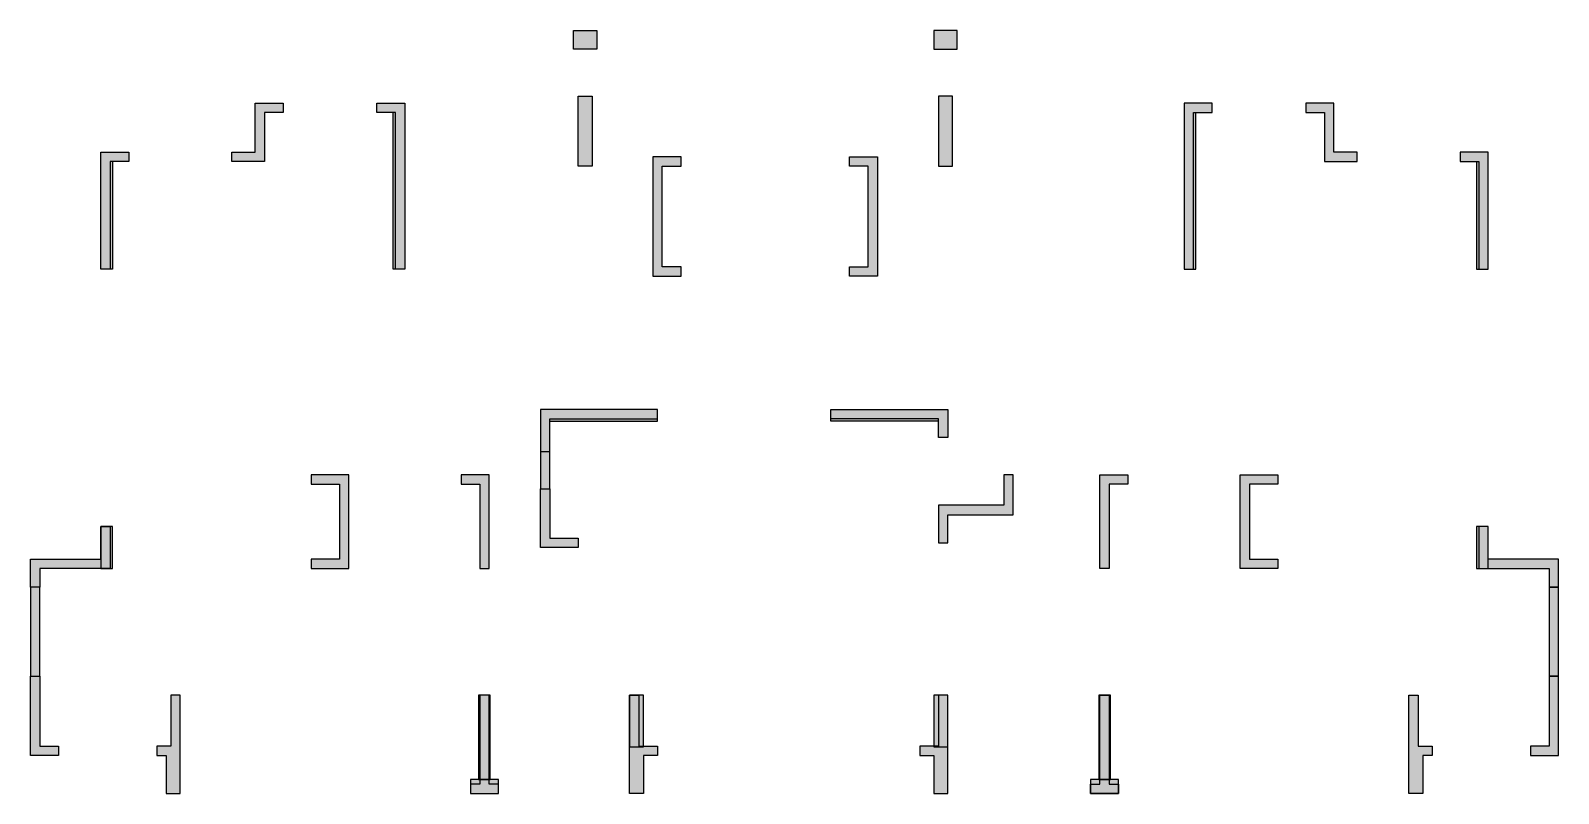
# Model space of a CAD drawing. Header units: millimetres. Extents: x -13500 to 19150, y -11260 to 5050.
import ezdxf

# ---------------------------------------------------------------- set-up
doc = ezdxf.new("R2010")
doc.units = ezdxf.units.MM
doc.header["$LTSCALE"] = 1000
for name, color, linetype in [('S-COLU-HATCH', 30, 'Continuous'), ('S-COLU-LINE1', 6, 'Continuous'), ('S-WALL-LINE1', 12, 'Continuous'), ('XS-139+125+139-COLU-BZ$0$S-COLU-HATCH', 30, 'Continuous'), ('XS-139+125+139-COLU-BZ$0$S-WALL-LINE1', 12, 'Continuous'), ('XS-139+125+139-COLU-BZ$0$S_WALL', 6, 'Continuous')]:
    doc.layers.add(name, color=color, linetype=linetype)

# ---------------------------------------------------------------- blocks, each defined once
blk = doc.blocks.new('XS-139+125+139-COLU-BZ$0$DGL10622')
at = {"layer": 'XS-139+125+139-COLU-BZ$0$S-COLU-HATCH'}
h = blk.add_hatch(color=0, dxfattribs=at)
h.dxf.hatch_style = 1
h.paths.add_polyline_path([(3500, 750), (3500, -300), (2800, -300), (2800, -100), (3300, -100), (3300, 950), (3900, 950), (3900, 750)])
h = blk.add_hatch(color=0, dxfattribs=at)
h.dxf.hatch_style = 1
h.paths.add_polyline_path([(6300, 750), (5900, 750), (5900, 950), (6500, 950), (6500, -2600), (6300, -2600)])
h = blk.add_hatch(color=0, dxfattribs=at)
h.dxf.hatch_style = 1
h.paths.add_polyline_path([(0, -100), (600, -100), (600, -300), (200, -300), (200, -2600), (0, -2600)])
h = blk.add_hatch(color=0, dxfattribs=at)
h.dxf.hatch_style = 1
h.paths.add_polyline_path([(5300, -7000), (4500, -7000), (4500, -7200), (5100, -7200), (5100, -8800), (4500, -8800), (4500, -9000), (5300, -9000)])
h = blk.add_hatch(color=0, dxfattribs=at)
h.dxf.hatch_style = 1
h.paths.add_polyline_path([(8300, -7000), (7700, -7000), (7700, -7200), (8100, -7200), (8100, -9000), (8300, -9000)])
h = blk.add_hatch(color=0, dxfattribs=at)
h.dxf.hatch_style = 1
h.paths.add_polyline_path([(200, -9000), (200, -8100), (0, -8100), (0, -8800), (-1500, -8800), (-1500, -9400), (-1300, -9400), (-1300, -9000)])
h = blk.add_hatch(color=0, dxfattribs=at)
h.dxf.hatch_style = 1
h.paths.add_polyline_path([(-1500, -13000), (-900, -13000), (-900, -12800), (-1300, -12800), (-1300, -11300), (-1500, -11300)])
h = blk.add_hatch(color=0, dxfattribs=at)
h.dxf.hatch_style = 1
h.paths.add_polyline_path([(1700, -11710), (1500, -11710), (1500, -12800), (1200, -12800), (1200, -13000), (1400, -13000), (1400, -13810), (1700, -13810)])
h = blk.add_hatch(color=0, dxfattribs=at)
h.dxf.hatch_style = 1
h.paths.add_polyline_path([(7900, -13810), (8500, -13810), (8500, -13610), (8300, -13610), (8300, -11710), (8100, -11710), (8100, -13610), (7900, -13610)])
at = {"layer": 'XS-139+125+139-COLU-BZ$0$S-WALL-LINE1', "linetype": 'ByBlock'}
for points in [[(3500, 750), (3500, -300), (2800, -300), (2800, -100), (3300, -100), (3300, 950), (3300, 950), (3300, 950), (3900, 950), (3900, 750)], [(6300, 750), (5900, 750), (5900, 950), (6500, 950), (6500, -2600), (6300, -2600)], [(0, -100), (600, -100), (600, -300), (200, -300), (200, -2600), (0, -2600)], [(5300, -7000), (4500, -7000), (4500, -7200), (5100, -7200), (5100, -8800), (4500, -8800), (4500, -9000), (5300, -9000)], [(8300, -7000), (7700, -7000), (7700, -7200), (8100, -7200), (8100, -9000), (8300, -9000)], [(-1500, -9400), (-1500, -8800), (0, -8800), (0, -8100), (200, -8100), (200, -9000), (-1300, -9000), (-1300, -9400)], [(1700, -11710), (1500, -11710), (1500, -12800), (1200, -12800), (1200, -13000), (1400, -13000), (1400, -13810), (1700, -13810)], [(7900, -13810), (8500, -13810), (8500, -13610), (8300, -13610), (8300, -11710), (8100, -11710), (8100, -13610), (7900, -13610)]]:
    blk.add_lwpolyline(points, close=True, dxfattribs=at)
blk.add_lwpolyline([(-1300, -11300), (-1300, -12800), (-900, -12800), (-900, -13000), (-1500, -13000), (-1500, -11300), (-1300, -11300)], dxfattribs=at)

msp = doc.modelspace()

# ---------------------------------------------------------------- hatches: boundary and pattern name
at = {"layer": 'S-COLU-HATCH'}
h = msp.add_hatch(color=0, dxfattribs=at)
h.dxf.hatch_style = 1
h.paths.add_polyline_path([(-1900, 5050), (-1400, 5050), (-1400, 4650), (-1900, 4650)])
h = msp.add_hatch(color=0, dxfattribs=at)
h.dxf.hatch_style = 1
h.paths.add_polyline_path([(6300, 5050), (5800, 5050), (5800, 4650), (6300, 4650)])
h = msp.add_hatch(color=0, dxfattribs=at)
h.dxf.hatch_style = 1
h.paths.add_polyline_path([(-1800, 3650), (-1500, 3650), (-1500, 2150), (-1800, 2150)])
h = msp.add_hatch(color=0, dxfattribs=at)
h.dxf.hatch_style = 1
h.paths.add_polyline_path([(6200, 3650), (5900, 3650), (5900, 2150), (6200, 2150)])
h = msp.add_hatch(color=0, dxfattribs=at)
h.dxf.hatch_style = 1
h.paths.add_polyline_path([(-5750, 3300), (-6100, 3300), (-6100, 3500), (-5500, 3500), (-5500, -50), (-5750, -50)])
h = msp.add_hatch(color=0, dxfattribs=at)
h.dxf.hatch_style = 1
h.paths.add_polyline_path([(11400, 3300), (11750, 3300), (11750, 3500), (11150, 3500), (11150, -50), (11400, -50)])
h = msp.add_hatch(color=0, dxfattribs=at)
h.dxf.hatch_style = 1
h.paths.add_polyline_path([(-12000, 2450), (-11400, 2450), (-11400, 2250), (-11750, 2250), (-11750, -50), (-12000, -50)])
h = msp.add_hatch(color=0, dxfattribs=at)
h.dxf.hatch_style = 1
h.paths.add_polyline_path([(17650, 2450), (17050, 2450), (17050, 2250), (17400, 2250), (17400, -50), (17650, -50)])
h = msp.add_hatch(color=0, dxfattribs=at)
h.dxf.hatch_style = 1
h.paths.add_polyline_path([(-2600, -3050), (-2600, -4750), (-2400, -4750), (-2400, -3300), (-100, -3300), (-100, -3050)])
h = msp.add_hatch(color=0, dxfattribs=at)
h.dxf.hatch_style = 1
h.paths.add_polyline_path([(6100, -3050), (6100, -3650), (5900, -3650), (5900, -3300), (3600, -3300), (3600, -3050)])
h = msp.add_hatch(color=0, dxfattribs=at)
h.dxf.hatch_style = 1
h.paths.add_polyline_path([(-11750, -6450), (-11750, -5550), (-12000, -5550), (-12000, -6450)])
h = msp.add_hatch(color=0, dxfattribs=at)
h.dxf.hatch_style = 1
h.paths.add_polyline_path([(17650, -6450), (17650, -5550), (17400, -5550), (17400, -6450)])
h = msp.add_hatch(color=0, dxfattribs=at)
h.dxf.hatch_style = 1
h.paths.add_polyline_path([(-13300, -8750), (-13300, -6850), (-13500, -6850), (-13500, -8750)])
h = msp.add_hatch(color=0, dxfattribs=at)
h.dxf.hatch_style = 1
h.paths.add_polyline_path([(19150, -8750), (19150, -6850), (18950, -6850), (18950, -8750)])
h = msp.add_hatch(color=0, dxfattribs=at)
h.dxf.hatch_style = 1
h.paths.add_polyline_path([(-3675, -10960), (-3675, -9160), (-3925, -9160), (-3925, -10960)])
h = msp.add_hatch(color=0, dxfattribs=at)
h.dxf.hatch_style = 1
h.paths.add_polyline_path([(-400, -10260), (-400, -9160), (-700, -9160), (-700, -10260)])
h = msp.add_hatch(color=0, dxfattribs=at)
h.dxf.hatch_style = 1
h.paths.add_polyline_path([(6100, -10260), (6100, -9160), (5800, -9160), (5800, -10260)])
h = msp.add_hatch(color=0, dxfattribs=at)
h.dxf.hatch_style = 1
h.paths.add_polyline_path([(9575, -10960), (9575, -9160), (9325, -9160), (9325, -10960)])
h = msp.add_hatch(color=0, dxfattribs=at)
h.dxf.hatch_style = 1
h.paths.add_polyline_path([(-3500, -11260), (-3500, -10960), (-4100, -10960), (-4100, -11260)])
h = msp.add_hatch(color=0, dxfattribs=at)
h.dxf.hatch_style = 1
h.paths.add_polyline_path([(9750, -11260), (9750, -10960), (9150, -10960), (9150, -11260)])
at = {"layer": 'XS-139+125+139-COLU-BZ$0$S-COLU-HATCH'}
h = msp.add_hatch(color=0, dxfattribs=at)
h.dxf.hatch_style = 1
h.paths.add_polyline_path([(-200, -200), (400, -200), (400, 0), (0, 0), (0, 2150), (400, 2150), (400, 2350), (-200, 2350)])
h = msp.add_hatch(color=0, dxfattribs=at)
h.dxf.hatch_style = 1
h.paths.add_polyline_path([(4600, -200), (4000, -200), (4000, 0), (4400, 0), (4400, 2150), (4000, 2150), (4000, 2350), (4600, 2350)])
h = msp.add_hatch(color=0, dxfattribs=at)
h.dxf.hatch_style = 1
h.paths.add_polyline_path([(-2600, -3050), (-2600, -3950), (-2400, -3950), (-2400, -3250), (-100, -3250), (-100, -3050)])
h = msp.add_hatch(color=0, dxfattribs=at)
h.dxf.hatch_style = 1
h.paths.add_polyline_path([(6100, -3050), (6100, -3650), (5900, -3650), (5900, -3250), (3600, -3250), (3600, -3050)])
h = msp.add_hatch(color=0, dxfattribs=at)
h.dxf.hatch_style = 1
h.paths.add_polyline_path([(7500, -4450), (7300, -4450), (7300, -5100), (5900, -5100), (5900, -5900), (6100, -5900), (6100, -5300), (7500, -5300)])
h = msp.add_hatch(color=0, dxfattribs=at)
h.dxf.hatch_style = 1
h.paths.add_polyline_path([(-2600, -6000), (-1800, -6000), (-1800, -5800), (-2400, -5800), (-2400, -4750), (-2600, -4750)])
h = msp.add_hatch(color=0, dxfattribs=at)
h.dxf.hatch_style = 1
h.paths.add_polyline_path([(-400, -10450), (-400, -11260), (-700, -11260), (-700, -11060), (-700, -9160), (-500, -9160), (-500, -10250), (-100, -10250), (-100, -10450)])
h = msp.add_hatch(color=0, dxfattribs=at)
h.dxf.hatch_style = 1
h.paths.add_polyline_path([(5800, -10450), (5800, -11260), (6100, -11260), (6100, -11060), (6100, -9160), (5900, -9160), (5900, -10250), (5500, -10250), (5500, -10450)])

# ---------------------------------------------------------------- linework, layer by layer
at = {"layer": 'S-COLU-LINE1', "linetype": 'ByBlock'}
for points in [[(-1900, 5050), (-1400, 5050), (-1400, 4650), (-1900, 4650)], [(6300, 5050), (5800, 5050), (5800, 4650), (6300, 4650)]]:
    msp.add_lwpolyline(points, close=True, dxfattribs=at)
at = {"layer": 'S-WALL-LINE1', "linetype": 'ByBlock'}
for points in [[(-1800, 3650), (-1500, 3650), (-1500, 2150), (-1800, 2150)], [(6200, 3650), (5900, 3650), (5900, 2150), (6200, 2150)], [(-5750, 3300), (-6100, 3300), (-6100, 3500), (-5500, 3500), (-5500, -50), (-5750, -50)], [(11400, 3300), (11750, 3300), (11750, 3500), (11150, 3500), (11150, -50), (11400, -50)], [(-12000, 2450), (-11400, 2450), (-11400, 2250), (-11750, 2250), (-11750, -50), (-12000, -50)], [(17650, 2450), (17050, 2450), (17050, 2250), (17400, 2250), (17400, -50), (17650, -50)], [(6100, -3050), (6100, -3650), (5900, -3650), (5900, -3300), (3600, -3300), (3600, -3050)], [(-11750, -6450), (-11750, -5550), (-12000, -5550), (-12000, -6450)], [(17650, -6450), (17650, -5550), (17400, -5550), (17400, -6450)], [(-13300, -8750), (-13300, -6850), (-13500, -6850), (-13500, -8750)], [(19150, -8750), (19150, -6850), (18950, -6850), (18950, -8750)], [(-3675, -10960), (-3675, -9160), (-3925, -9160), (-3925, -10960)], [(-400, -10260), (-400, -9160), (-700, -9160), (-700, -10260)], [(6100, -10260), (6100, -9160), (5800, -9160), (5800, -10260)]]:
    msp.add_lwpolyline(points, close=True, dxfattribs=at)
for points, elevation in [([(-2600, -3050), (-2600, -4750), (-2400, -4750), (-2400, -3300), (-100, -3300), (-100, -3050)], 0), ([(9575, -10960), (9575, -9160), (9325, -9160), (9325, -10960)], 0), ([(-3500, -11260), (-3500, -10960), (-4100, -10960), (-4100, -11260)], -8788), ([(9750, -11260), (9750, -10960), (9150, -10960), (9150, -11260)], -8788)]:
    msp.add_lwpolyline(points, close=True, dxfattribs=dict(at, elevation=elevation))
at = {"layer": 'XS-139+125+139-COLU-BZ$0$S-WALL-LINE1', "linetype": 'ByBlock', "elevation": -8788}
for points in [[(-200, -200), (400, -200), (400, 0), (0, 0), (0, 2150), (400, 2150), (400, 2350), (-200, 2350)], [(4600, -200), (4000, -200), (4000, 0), (4400, 0), (4400, 2150), (4000, 2150), (4000, 2350), (4600, 2350)], [(-2600, -3050), (-2600, -3950), (-2400, -3950), (-2400, -3250), (-100, -3250), (-100, -3050)], [(6100, -3050), (6100, -3650), (5900, -3650), (5900, -3250), (3600, -3250), (3600, -3050)], [(7500, -4450), (7300, -4450), (7300, -5100), (5900, -5100), (5900, -5900), (6100, -5900), (6100, -5300), (7500, -5300)], [(-2600, -4750), (-2400, -4750), (-2400, -5800), (-1800, -5800), (-1800, -6000), (-2600, -6000)], [(-400, -10450), (-400, -11260), (-700, -11260), (-700, -11060), (-700, -11060), (-700, -9160), (-500, -9160), (-500, -10250), (-100, -10250), (-100, -10450)], [(5800, -10450), (5800, -11260), (6100, -11260), (6100, -11060), (6100, -11060), (6100, -9160), (5900, -9160), (5900, -10250), (5500, -10250), (5500, -10450)]]:
    msp.add_lwpolyline(points, close=True, dxfattribs=at)

# ---------------------------------------------------------------- block references
at = {"layer": 'XS-139+125+139-COLU-BZ$0$S_WALL', "color": 0, "linetype": 'ByBlock'}
msp.add_blockref('XS-139+125+139-COLU-BZ$0$DGL10622', (-12000, 2550, -8788), dxfattribs=at)
at = {"layer": 'XS-139+125+139-COLU-BZ$0$S_WALL', "color": 0, "linetype": 'ByBlock', "xscale": -1}
msp.add_blockref('XS-139+125+139-COLU-BZ$0$DGL10622', (17650, 2550, -8788), dxfattribs=at)

doc.saveas('drawing.dxf')
